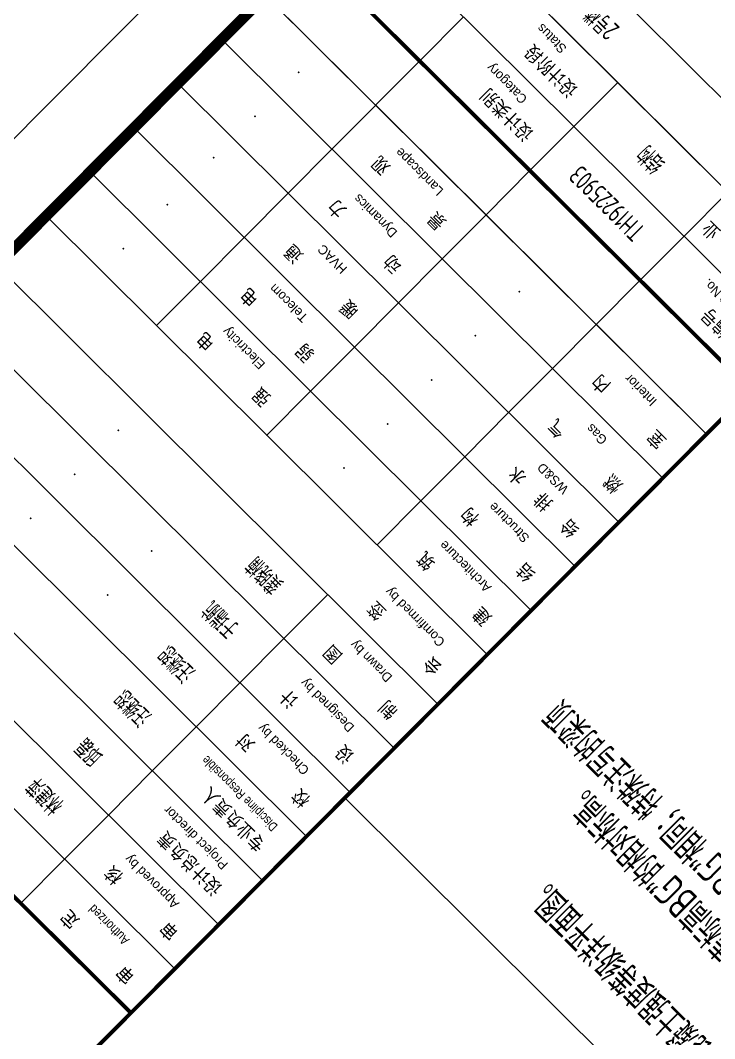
# Model space of a CAD drawing. Extents: x 517450926 to 520131079, y 3499134486 to 3500888201.
# Drawn here: x 518640596 to 518653991, y 3500209928 to 3500229572 of the extents above; entities that cross this region are included whole.
import ezdxf
from ezdxf.enums import TextEntityAlignment as Align

# ---------------------------------------------------------------- set-up
doc = ezdxf.new("R2010")
doc.units = 0
doc.header["$LTSCALE"] = 1000
doc.header["$MEASUREMENT"] = 0
doc.layers.get('0').update_dxf_attribs({"linetype": 'CONTINUOUS'})
doc.layers.add('C-SHET-SHET', color=144, linetype='CONTINUOUS')
doc.layers.add('S_PLAN_TEXT', color=7, linetype='CONTINUOUS')
doc.layers.add('S_POST_OTHER_TPLT', color=8, linetype='CONTINUOUS', plot=False)
doc.layers.add('内框', color=8, linetype='CONTINUOUS', plot=False)
doc.styles.get("Standard").update_dxf_attribs({"font": 'Tssdeng.shx', "bigfont": 'Tssdchn.shx'})
doc.styles.add('STYLEP4', font='GOTHIC.TTF')
doc.styles.add('TH-STYLE1', font='Tssdeng.shx', dxfattribs={"width": 0.7, "bigfont": 'Tssdchn.shx'})
doc.styles.add('TSSD_Rein', font='Tssdeng.shx', dxfattribs={"width": 0.7, "bigfont": 'Tssdchn.shx'})
doc.styles.add('TuKuang', font='Tssdeng.shx', dxfattribs={"width": 1.1, "bigfont": 'Tssdchn.shx'})
doc.styles.add('黑体', font='simhei.ttf')

# ---------------------------------------------------------------- blocks, each defined once
blk = doc.blocks.new('THAPE_A1L2_inner')
at = {"layer": '内框'}
blk.add_lwpolyline([(0, 0), (1261, 0), (1261, 594), (0, 594)], close=True, dxfattribs=at)
at = {"layer": '内框', "const_width": 1.4}
blk.add_lwpolyline([(25, 584), (25, 10), (1251, 10), (1251, 584)], close=True, dxfattribs=at)
at = {"layer": '内框', "const_width": 0.5}
blk.add_lwpolyline([(1171, 584), (1171, 10)], dxfattribs=at)
at = {"layer": '内框', "style": '黑体', "width": 0.8}
blk.add_attdef('内框名称', (58.89, 599.29), '', height=8, dxfattribs=at)
blk = doc.blocks.new('SH_THAPE_A1L2')
for p, q in [((1191, 187), (1191, 179)), ((1191, 179), (1191, 171)), ((1191, 171), (1191, 163)), ((1191, 163), (1191, 155)), ((1191, 155), (1191, 147)), ((1191, 147), (1191, 139)), ((1191, 139), (1191, 131)), ((1191, 122), (1191, 114)), ((1231, 122), (1231, 114)), ((1191, 114), (1191, 106)), ((1231, 114), (1231, 106)), ((1191, 106), (1191, 98)), ((1231, 106), (1231, 98)), ((1191, 98), (1191, 90)), ((1231, 98), (1231, 90)), ((1191, 90), (1191, 74)), ((1231, 90), (1231, 74)), ((1211, 82), (1211, 74)), ((1191, 74), (1191, 66)), ((1231, 74), (1231, 66)), ((1191, 66), (1191, 58))]:
    blk.add_line(p, q)
for points in [[(0, 0), (1261, 0), (1261, 594), (0, 594)], [(1171, 187), (1171, 179), (1251, 179), (1251, 187)], [(1251, 131), (1171, 131), (1171, 187), (1251, 187)], [(1171, 179), (1171, 171), (1251, 171), (1251, 179)], [(1171, 171), (1171, 163), (1251, 163), (1251, 171)], [(1171, 163), (1171, 155), (1251, 155), (1251, 163)], [(1171, 155), (1171, 147), (1251, 147), (1251, 155)], [(1171, 147), (1171, 139), (1251, 139), (1251, 147)], [(1171, 139), (1171, 131), (1251, 131), (1251, 139)], [(1251, 82), (1171, 82), (1171, 131), (1251, 131)], [(1171, 122), (1171, 114), (1211, 114), (1211, 122)], [(1211, 122), (1211, 114), (1251, 114), (1251, 122)], [(1171, 114), (1171, 106), (1211, 106), (1211, 114)], [(1211, 114), (1211, 106), (1251, 106), (1251, 114)], [(1171, 106), (1171, 98), (1211, 98), (1211, 106)], [(1211, 106), (1211, 98), (1251, 98), (1251, 106)], [(1171, 98), (1171, 90), (1211, 90), (1211, 98)], [(1211, 98), (1211, 90), (1251, 90), (1251, 98)], [(1171, 90), (1171, 82), (1211, 82), (1211, 90)], [(1211, 90), (1211, 82), (1251, 82), (1251, 90)], [(1171, 74), (1171, 66), (1211, 66), (1211, 74)], [(1211, 74), (1211, 66), (1251, 66), (1251, 74)], [(1171, 66), (1171, 58), (1211, 58), (1211, 66)], [(1211, 66), (1211, 58), (1251, 58), (1251, 66)], [(1171, 58), (1171, 50), (1251, 50), (1251, 58)], [(1171, 50), (1171, 26), (1251, 26), (1251, 50)]]:
    blk.add_lwpolyline(points, close=True)
for points, const_width in [([(25, 584), (25, 10), (1251, 10), (1251, 584)], 1.4), ([(1251, 10), (1171, 10), (1171, 74), (1251, 74)], 0.5)]:
    blk.add_lwpolyline(points, close=True, dxfattribs=dict(const_width=const_width))
at = {"const_width": 0.5}
for points in [[(1171, 584), (1171, 10)], [(1171, 187), (1251, 187)]]:
    blk.add_lwpolyline(points, dxfattribs=at)
for p in [(1199, 175), (1199, 167), (1199, 159), (1199, 151), (1211, 151), (1225, 151), (1199, 143), (1211, 143), (1225, 143), (1199, 135), (1225, 135), (1201, 118), (1241, 118), (1201, 110), (1241, 110), (1201, 102), (1241, 101.5), (1201, 94), (1241, 94), (1201, 86), (1241, 86), (1201, 70), (1201, 62)]:
    blk.add_point(p)
at = {"style": 'TuKuang', "width": 1.1}
for s, p in [('审      定', (1173.92, 182.98)), ('审      核', (1173.91, 174.98)), ('设计总负责', (1173.96, 167)), ('专业负责人', (1173.94, 159)), ('校      对', (1173.92, 150.98)), ('设      计', (1173.91, 143.01)), ('制      图', (1173.98, 134.98)), ('会      签', (1173.93, 127)), ('建      筑', (1173.91, 117.98)), ('强      电', (1213.92, 117.97)), ('结      构', (1173.93, 109.98)), ('弱      电', (1213.93, 109.98)), ('给  排  水', (1173.93, 101.97)), ('暖      通', (1213.87, 102)), ('燃      气', (1173.96, 93.99)), ('动      力', (1213.98, 93.97)), ('室      内', (1174.04, 85.98)), ('景      观', (1213.92, 86.01)), ('项目编号', (1173.96, 69.98)), ('设计类别', (1213.98, 69.98)), ('专         业', (1173.91, 61.99)), ('设计阶段', (1213.92, 61.97))]:
    blk.add_text(s, height=2, dxfattribs=at).set_placement(p)
at = {"style": 'STYLEP4'}
for s, width, p in [('Authorized', 0.85, (1181, 181)), ('Discipline Responsible', 0.8, (1181, 157))]:
    blk.add_text(s, height=1.2, dxfattribs=dict(at, width=width)).set_placement(p, align=Align.MIDDLE)
for s, p in [('Approved by', (1181, 173)), ('Project director', (1181, 165)), ('Checked by', (1181, 149)), ('Designed by', (1181, 141)), ('Drawn by', (1181, 133)), ('Comfirmed by', (1181, 125)), ('Architecture', (1181, 116)), ('Electricity', (1221, 116)), ('Structure', (1181, 108)), ('Telecom', (1221, 108)), ('WS&D', (1181, 100)), ('HVAC', (1221, 100)), ('Gas', (1181, 92)), ('Dynamics', (1221, 92)), ('Interior', (1181, 84)), ('Landscape', (1221, 84)), ('Porject No.', (1181, 68)), ('Category', (1221, 68)), ('Status', (1221, 60))]:
    blk.add_text(s, height=1.2, dxfattribs=at).set_placement(p, align=Align.MIDDLE)
blk.add_attdef('作废标记', text='', height=400).set_placement((658, 330.5), align=Align.MIDDLE_CENTER)

msp = doc.modelspace()

# ---------------------------------------------------------------- linework, layer by layer
at = {"layer": 'S_POST_OTHER_TPLT'}
msp.add_lwpolyline([(518661213.3468, 3500200292.0095), (518646855.1792, 3500214571.5587), (518661452.0517, 3500229248.7967), (518675810.2193, 3500214969.2475)], close=True, dxfattribs=at)

# ---------------------------------------------------------------- block references
at = {"layer": 'C-SHET-SHET', "xscale": 150, "yscale": 150, "zscale": 150, "rotation": 135.1572922948761}
msp.add_blockref('SH_THAPE_A1L2', (518787053.6051, 3500106450.4975), dxfattribs=at)
at = {"layer": '内框', "xscale": 150, "yscale": 150, "zscale": 150, "rotation": 135.1572922948763}
msp.add_blockref('THAPE_A1L2_inner', (518787053.6051, 3500106450.4975), dxfattribs=at)

# ---------------------------------------------------------------- texts
at = {"layer": 'C-SHET-SHET', "char_height": 375, "attachment_point": 5, "rotation": 135.15729229, "style": 'TH-STYLE1'}
for s, insert in [('2号楼、3号楼', (518651480.1366, 3500229857.8195)), ('结构', (518652761.077, 3500226891.4764)), ('TH19225903', (518651914.8815, 3500226040.622)), ('龚晓楠', (518645305.435, 3500218862.9941)), ('于瑞航', (518644459.2395, 3500218012.1397)), ('汪继恕', (518643613.044, 3500217161.2854)), ('汪继恕', (518642766.8485, 3500216310.431)), ('邱磊', (518641920.653, 3500215459.5766)), ('林建萍', (518641074.4575, 3500214608.7222))]:
    msp.add_mtext(s, dxfattribs=dict(at, insert=insert))
at = {"layer": 'S_PLAN_TEXT', "style": 'TSSD_Rein', "width": 0.7}
for s, p in [('\u3000\u3000特殊注明的区域内，梁顶标高、板面标高与相应区域内注写的“本区域标高BG”相同；特殊注写的梁顶', (518664280.8055, 3500203376.3566)), ('3、除特殊注明的区域外，未注明的梁顶标高、板面标高均为相对于“层高表标高BG”的相对标高。', (518663646.1589, 3500202738.2159)), ('1、混凝土强度等级详见“结构层楼面标高、结构层高”表，特殊构件混凝土强度等级详平面图。', (518662376.8656, 3500201461.9343))]:
    msp.add_text(s, height=600, rotation=135.15728976, dxfattribs=at).set_placement(p)

doc.saveas('drawing.dxf')
